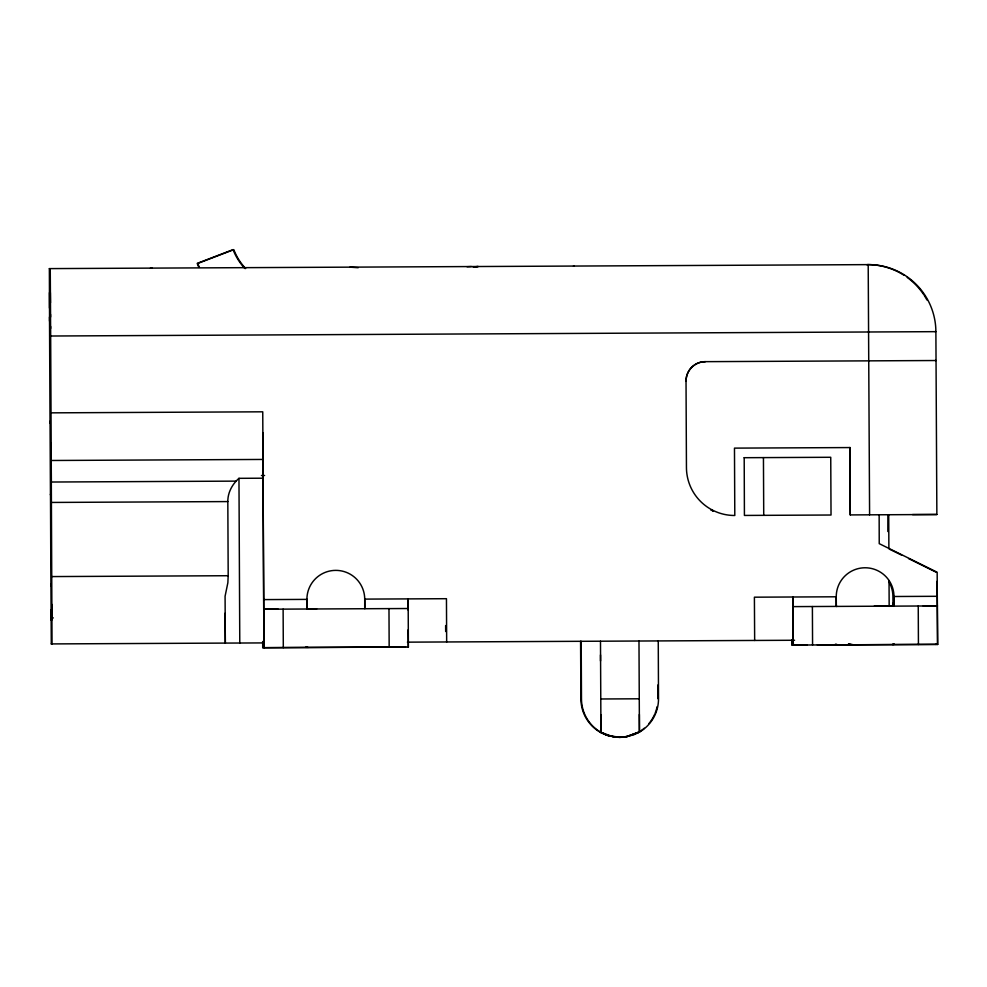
<?xml version="1.0" encoding="UTF-8"?>
<svg xmlns="http://www.w3.org/2000/svg" width="987" height="987" viewBox="0 0 987 987"><rect width="100%" height="100%" fill="white"/><g stroke="black" fill="none" stroke-linecap="round" stroke-linejoin="round"><path stroke-width="1.48" d="M405.682 646.978L262.715 647.669L262.838 642.414M306.13 647.46L306.143 646.732M807.033 645.004L792.092 645.079L792.105 639.81M835.397 644.856L835.409 644.129M893.149 643.845L892.458 644.585M850.276 514.918L849.943 447.555L850.276 514.918L936.86 514.498L935.886 331.657A67.363 67.363 0 0 0 868.202 264.627L49.362 268.612L49.56 321.157M867.314 265.281L868.202 264.627L869.596 514.832M262.85 432.627L263.023 478.202L238.965 478.325C232.303 484.173 227.701 492.562 227.824 501.581L228.194 575.717L227.861 582.762L225.085 596.234L225.32 643.092L225.159 613.186M51.867 604.414L51.892 619.885L51.164 619.861L53.212 617.788M644.301 728.221A38.493 38.493 0 0 1 638.823 732.107L626.202 736.746M657.626 640.933L658.255 640.958L658.514 698.697A38.493 38.493 0 0 1 639.379 732.132L626.807 736.771L619.577 737.351L623.673 737.203M638.762 732.107L626.696 736.647M639.366 714.452L639.428 732.132L633.407 734.957L623.068 737.178M199.399 267.403A96.232 96.232 0 0 1 197.77 263.418L233.796 249.649A57.739 57.739 0 0 0 245.652 268.538M473.081 266.996L477.659 266.515M473.735 267.033L478.399 266.539M467.036 266.737L471.416 266.552M151.764 268.143L150.456 268.119L151.887 268.143M50.67 336.012L935.886 331.657L935.01 331.62M850.017 447.567L734.476 448.123L734.797 515.485A48.116 48.116 0 0 1 686.446 467.616L686.027 381.007A19.246 19.246 0 0 1 705.174 361.661L935.429 360.526M935.355 360.526L936.095 360.526M51.04 412.85L262.752 411.813L263.739 609.226L278.137 609.164M236.189 481.125L51.324 482.026L51.25 460.485L262.961 459.448M744.136 457.709L830.746 457.277L831.029 515.017L744.42 515.436L744.198 457.709M261.469 475.5L264.59 475.487M51.41 502.445L227.824 501.581M912.519 514.572L936.86 514.498M51.78 576.581L228.194 575.717M263.677 599.602L306.982 599.393L307.043 609.016L316.667 608.967M936.996 644.412L937.65 644.412L937.292 596.296L893.988 596.506A28.87 28.87 0 0 0 864.97 567.772A28.87 28.87 0 0 0 836.248 596.79L836.236 605.142M263.739 609.226L408.199 608.523L408.384 647.016L407.73 647.016M793.005 606.623L793.301 645.116L792.882 596.999L793.005 606.623L937.354 605.919M874.174 606.228L893.469 606.129C895.16 603.156 893.358 586.389 893.975 604.858M923.227 605.993L937.465 605.919M50.929 584.07L51.287 643.919L264.294 642.907M407.397 642.155L794.572 640.255M935.664 644.363L936.441 644.363L817.347 644.943M263.023 478.202L263.924 647.719L408.384 647.016M791.969 640.452L791.981 645.066L937.65 644.412M893.654 644.622L894.222 643.894M600.799 698.981L639.292 698.796M573.459 266.046L574.372 266.058M836.988 606.413L836.347 606.413L836.248 596.79L754.401 597.184L754.66 640.489M892.273 606.092L892.951 606.092L892.951 603.267M837.173 644.906L836.482 644.178M307.907 647.509L307.216 646.781M363.191 647.188L363.87 647.176M349.929 267.156L358.182 267.711M49.362 268.612L50.251 269.328L50.571 317.037M705.174 361.661L705.249 361.661A19.246 19.246 0 0 0 686.088 381.007L686.027 381.007M888.719 514.733L888.88 548.414M879.146 514.782L879.232 543.652L937.169 572.238L937.292 596.296M306.969 607.745L306.982 599.393M364.82 608.732L364.721 599.109A28.87 28.87 0 0 0 335.654 570.375A28.87 28.87 0 0 0 306.92 599.393M848.425 644.166A33.681 33.681 0 0 0 855.001 644.782L855.445 644.795M600.491 641.242L600.947 732.317L613.05 736.746M580.578 641.316L580.924 699.055A38.493 38.493 0 0 0 600.33 732.292L606.326 735.068L616.69 737.24M581.195 641.34L581.479 699.08A38.493 38.493 0 0 0 600.886 732.317L608.029 735.475L613.976 736.907M446.667 642.006L446.457 598.702L364.721 599.109L364.709 607.461M263.924 647.719L263.85 609.238M51.287 643.919L52.015 643.943L52.027 641.217L51.139 443.471M657.848 698.673L657.836 685.003M616.073 737.215L620.181 737.375L607.424 735.451L600.281 732.292M889.25 549.056L901.711 555.175M908.546 558.58L936.157 572.201M937.539 644.412L937.156 581.257M408.273 647.016L408.137 629.817M51.164 619.861L51.077 609.719M408.087 608.523L407.964 598.887L408.026 609.954M50.448 302.836L50.362 292.707L49.486 292.67L49.51 308.141M50.522 314.359L50.596 328.486M50.053 421.264L50.448 494.931M918.243 606.018L918.428 644.511M893.013 604.821L892.914 596.469A28.87 28.87 0 0 0 888.831 581.713M889.04 580.566L889.164 606.4M887.881 514.696L887.844 531.537M812.387 606.536L812.572 645.029M763.444 457.61L763.728 515.35M638.984 641.057L639.428 732.132M600.873 714.637L600.947 732.317M600.503 654.899L600.503 660.994M445.63 625.548L445.668 631.52M388.977 608.621L389.162 647.114M283.121 609.139L283.306 647.632M262.69 641.513L262.715 647.669M238.965 478.325L239.779 643.03M50.621 326.426L51.25 460.485M49.51 316.987L50.029 423.349M50.485 494.129L50.905 586.142M657.108 706.68A38.493 38.493 0 0 1 655.171 713.107M654.652 714.354A38.493 38.493 0 0 1 649.027 723.459M867.326 264.59A67.363 67.363 0 0 1 884.994 266.86M886.314 267.23A67.363 67.363 0 0 1 903.796 275.102M907.201 277.421A67.363 67.363 0 0 1 923.388 294.114M924.14 295.249A67.363 67.363 0 0 1 926.941 299.986M855.285 644.795A33.681 33.681 0 0 1 848.709 644.178M713.379 511.044A48.116 48.116 0 0 1 710.862 509.798A48.116 48.116 0 0 0 713.305 511.044M244.924 268.513A57.739 57.739 0 0 1 233.068 249.625L197.203 263.406A96.232 96.232 0 0 0 198.831 267.378M855.063 644.782A33.681 33.681 0 0 1 848.487 644.166"/></g></svg>
